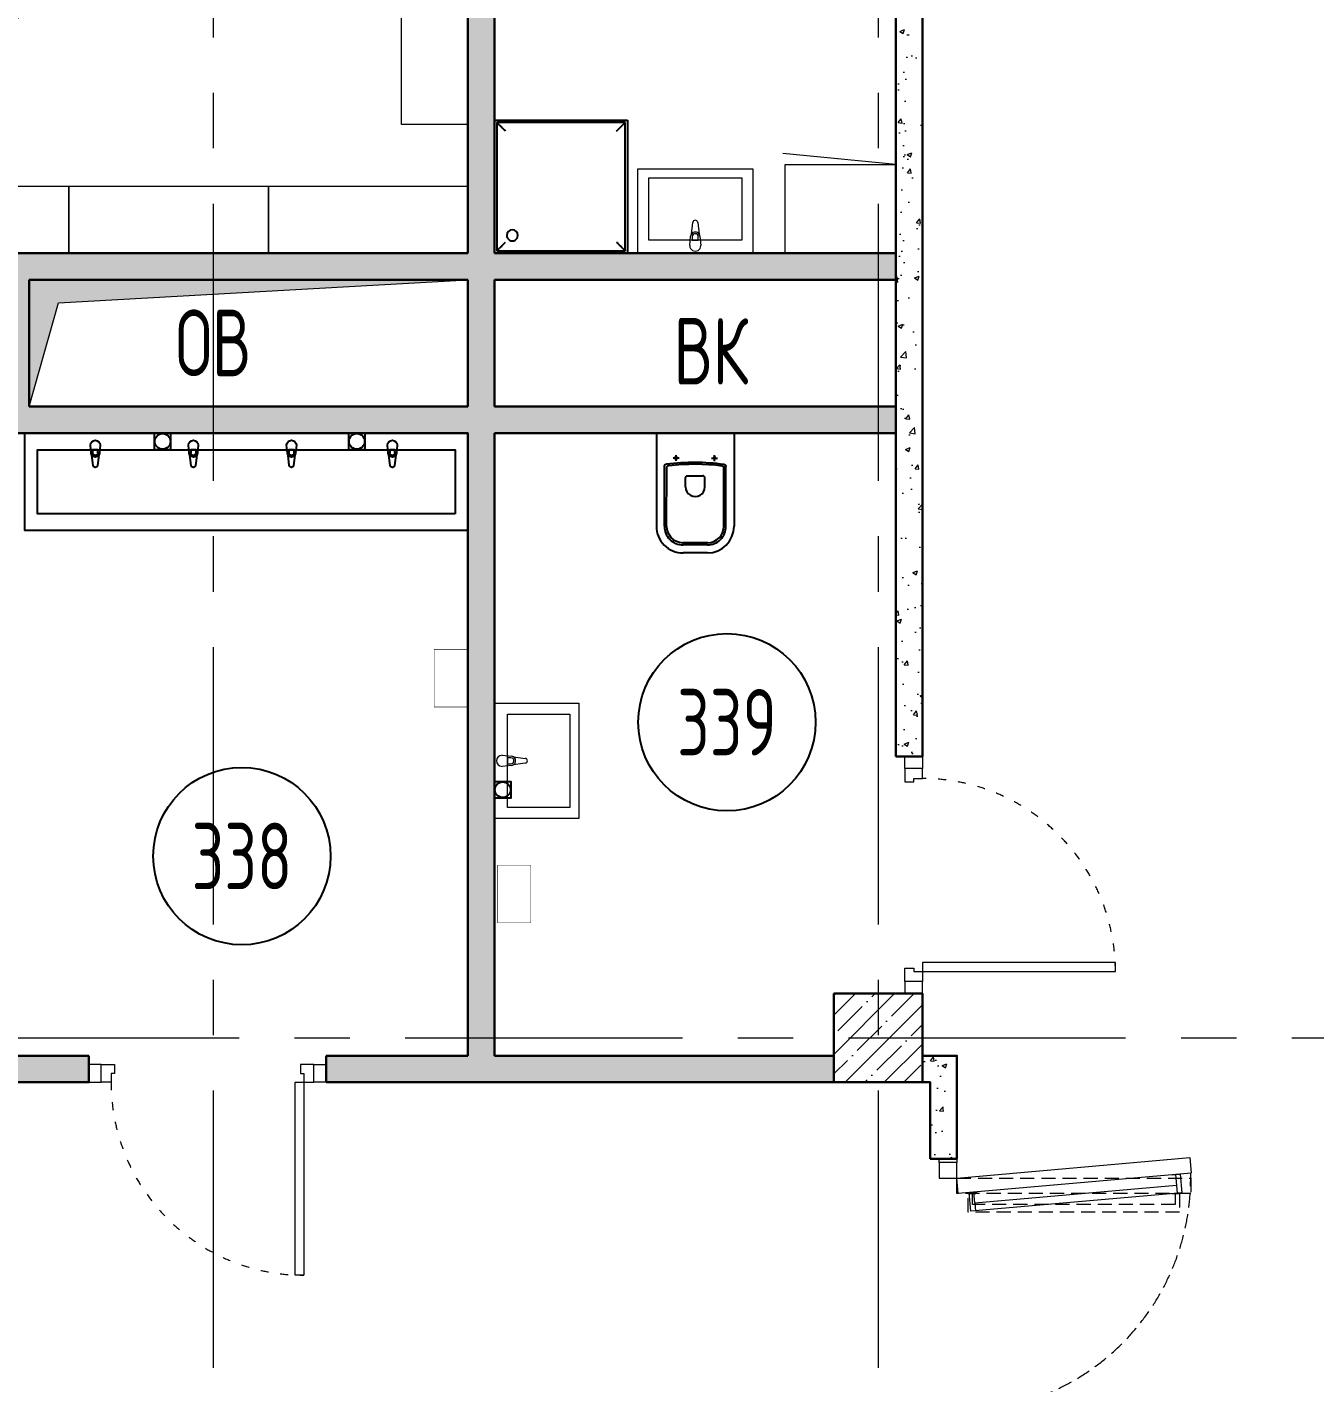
# Model space of a CAD drawing. Header units: millimetres. Extents: x -13407 to 95998, y -2611 to 109495.
# Drawn here: x 19730 to 25540, y 61839 to 67954 of the extents above; entities that cross this region are included whole.
import ezdxf
from ezdxf.enums import TextEntityAlignment as Align

# ---------------------------------------------------------------- set-up
doc = ezdxf.new("R2010")
doc.units = ezdxf.units.MM
for name, pattern in [('ACAD_ISO03W100', [30, 12, -18]), ('CENTER', [2, 1.25, -0.25, 0.25, -0.25]), ('DASHED', [19.05, 12.7, -6.35])]:
    doc.linetypes.add(name, pattern=pattern)
for name, color, linetype, lineweight in [('АР_Двери', 5, 'Continuous', 18), ('АР_Колонны', 5, 'Continuous', 30), ('АР_Колонны Штрих', 250, 'Continuous', 5), ('АР_Маркер экспликации', 239, 'Continuous', 13), ('АР_Номер помещения', 1, 'Continuous', 25), ('АР_Оси', 193, 'Continuous', 9), ('АР_Перегородки витражные', 152, 'Continuous', 13), ('АР_Перегородки газоблок', 165, 'Continuous', 30), ('АР_Перегородки газоблок_Штрих', 165, 'Continuous', 5), ('АР_Помещения_площадь', 19, 'Continuous', 9), ('АР_тонкая линия', 250, 'Continuous', 0), ('Спринклеры', 7, 'Continuous', 18), ('ТХ_мебель передв', 250, 'Continuous', 13), ('ТХ_мебель_библ', 250, 'Continuous', 13), ('ТХ_ОСНОВНОЙ', 103, 'Continuous', 25)]:
    doc.layers.add(name, color=color, linetype=linetype, lineweight=lineweight)
for name, color, linetype in [('АР_Отверстия', 251, 'Continuous'), ('ТХ_дозаторы', 7, 'Continuous'), ('ТХ_обор_бытовое', 14, 'Continuous'), ('ТХ_сантехника', 253, 'Continuous')]:
    doc.layers.add(name, color=color, linetype=linetype)
doc.styles.add('ICOCPEUR', font='isocpeur.ttf')
doc.styles.add('ISOCPEUR', font='isocpeur.ttf', dxfattribs={"width": 0.7})
doc.styles.get("Standard").update_dxf_attribs({"font": 'arial.ttf'})
pattern_1 = [(50, (-58072.46, -55205.68), (215.17805, -18.82564), [22.5, -247.5]), (355, (-58072.46, -55205.68), (-41.6254, 225.65764), [18, -198]), (100.45144, (-58054.53, -55207.25), (173.55265, 206.832), [19.12206, -210.34263]), (46.1842, (-58072.46, -55145.68), (320.1724, -49.6558), [33.75, -371.25]), (96.63564, (-58045.78, -55149.82), (280.3986, 292.2356), [28.6831, -315.5141]), (351.18416, (-58072.46, -55145.68), (280.3986, 292.2356), [27, -297]), (21, (-58042.46, -55160.68), (179.07212, -120.78567), [22.5, -247.5]), (326, (-58042.46, -55160.68), (72.9946, 217.545), [18, -198]), (71.45144, (-58027.54, -55170.75), (252.0667, 96.75935), [19.12206, -210.34263]), (37.5, (-58072.46, -55205.68), (3.647957, 99.868156), [0, -195.6, 0, -201, 0, -198.75]), (7.5, (-58072.46, -55205.68), (78.92086, 118.32351), [0, -114.6, 0, -191.1, 0, -75.75]), (327.5, (-58139.36, -55205.68), (160.14673, -6.76646), [0, -75, 0, -234, 0, -310.5]), (317.5, (-58169.36, -55205.68), (174.95585, 30.0315), [0, -97.5, 0, -155.4, 0, -220.5])]

# ---------------------------------------------------------------- blocks, each defined once
blk = doc.blocks.new('*U241')
at = {"color": 253}
for points in [[(0, 0), (0, -80), (55, -80), (55, 0), (0, 0)], [(55, -80), (55, 0), (115, 0), (115, -40), (100, -40), (100, -80), (55, -80)], [(1015, -80), (1015, 0), (955, 0), (955, -40), (970, -40), (970, -80), (1015, -80)], [(1070, 0), (1070, -80), (1015, -80), (1015, 0), (1070, 0)]]:
    blk.add_lwpolyline(points, dxfattribs=at)
blk.add_lwpolyline([(100, -80), (100, -950), (140, -950), (140, -80)], close=True, dxfattribs=at)
at = {"color": 253, "linetype": 'ACAD_ISO03W100', "ltscale": 3}
blk.add_arc((100, -80), 870, 270, 0, dxfattribs=at)
blk = doc.blocks.new('*U349')
at = {"layer": 'АР_Номер помещения', "color": 253}
blk.add_circle((-20185.9, 1301), 400, dxfattribs=at)
at = {"layer": 'АР_Номер помещения', "color": 253, "style": 'ISOCPEUR', "width": 0.7}
blk.add_attdef('НОМЕР_ПОМЕЩЕНИЯ', text='', height=300, dxfattribs=at).set_placement((-20185.9, 1301), align=Align.MIDDLE_CENTER)
at = {"layer": 'АР_Помещения_площадь', "color": 253, "lineweight": 30, "width": 0.7, "flags": 104}
blk.add_attdef('ИМЯ_ПОМЕЩЕНИЯ', text='', height=100, dxfattribs=at).set_placement((157.6, 1217.1), align=Align.MIDDLE_CENTER)
blk = doc.blocks.new('*U350')
at = {"layer": 'АР_Номер помещения', "color": 253}
blk.add_circle((-16072.4, 2065), 400, dxfattribs=at)
at = {"layer": 'АР_Номер помещения', "color": 253, "style": 'ISOCPEUR', "width": 0.7}
blk.add_attdef('НОМЕР_ПОМЕЩЕНИЯ', text='', height=300, dxfattribs=at).set_placement((-16072.4, 2065), align=Align.MIDDLE_CENTER)
at = {"layer": 'АР_Помещения_площадь', "color": 253, "lineweight": 30, "width": 0.7, "flags": 104}
blk.add_attdef('ИМЯ_ПОМЕЩЕНИЯ', text='', height=100, dxfattribs=at).set_placement((157.6, 1217.1), align=Align.MIDDLE_CENTER)
blk = doc.blocks.new('*U351')
at = {"layer": 'АР_Номер помещения', "color": 253}
blk.add_circle((2222.1, -6412.9), 400, dxfattribs=at)
at = {"layer": 'АР_Номер помещения', "color": 253, "style": 'ISOCPEUR', "width": 0.7}
blk.add_attdef('НОМЕР_ПОМЕЩЕНИЯ', text='', height=300, dxfattribs=at).set_placement((2222.1, -6412.9), align=Align.MIDDLE_CENTER)
at = {"layer": 'АР_Помещения_площадь', "color": 253, "lineweight": 30, "width": 0.7, "flags": 104}
blk.add_attdef('ИМЯ_ПОМЕЩЕНИЯ', text='', height=100, dxfattribs=at).set_placement((157.6, 1217.1), align=Align.MIDDLE_CENTER)
blk = doc.blocks.new('1700-3')
at = {"color": 253}
for p, q in [((-415.6, 1464.7), (-421.7, 1430.3)), ((-89.7, 1407.3), (-95.8, 1372.8))]:
    blk.add_line(p, q, dxfattribs=at)
at = {"color": 253, "linetype": 'DASHED', "ltscale": 5}
for p, q in [((-80.2, 100.2), (-83.2, 135)), ((-991.2, 20.5), (-994.2, 55.3))]:
    blk.add_line(p, q, dxfattribs=at)
at = {"color": 253}
for points in [[(-476.3, 1526), (-12.1, 1444.2), (0, 1513), (-464.1, 1594.8)], [(0, -13), (-1050.7, -104.9), (-1056.8, -35.3), (-6.1, 56.6)]]:
    blk.add_lwpolyline(points, close=True, dxfattribs=at)
for points in [[(80, 1600), (0, 1600), (0, 1583), (80, 1583), (80, 1600)], [(0, 1583), (80, 1583), (80, 1513), (50, 1513), (50, 1513), (0, 1513), (0, 1583)], [(-392.2, 1511.2), (-426.7, 1517.3), (-441.4, 1433.7), (-76.1, 1369.3), (-61.4, 1452.9), (-95.8, 1459)], [(-407, 1513.8), (-415.6, 1464.7), (-89.7, 1407.3), (-81.1, 1456.4)], [(-971.9, -27.9), (-1006.8, -31), (-1014.2, 53.6), (-63.3, 136.8), (-55.9, 52.2), (-90.8, 49.2)], [(-986.8, -29.2), (-991.2, 20.5), (-80.2, 100.2), (-75.8, 50.5)], [(0, -83), (80, -83), (80, -13), (50, -13), (50, -13), (0, -13), (0, -83)], [(80, -100), (0, -100), (0, -83), (80, -83), (80, -100)]]:
    blk.add_lwpolyline(points, dxfattribs=at)
at = {"color": 253, "linetype": 'DASHED', "ltscale": 5}
for points in [[(-471.3, 1443.1), (0, 1443.1), (0, 1513), (-471.3, 1513)], [(0, -13), (-1054.7, -13), (-1054.7, 56.9), (0, 56.9)]]:
    blk.add_lwpolyline(points, close=True, dxfattribs=at)
for points in [[(-385.9, 1443.1), (-420.9, 1443.1), (-420.9, 1358.3), (-50, 1358.3), (-50, 1443.1), (-85, 1443.1)], [(-400.9, 1443.1), (-400.9, 1393.3), (-70, 1393.3), (-70, 1443.1)], [(-969.5, 56.9), (-1004.5, 56.9), (-1004.5, 141.7), (-50, 141.7), (-50, 56.9), (-85, 56.9)], [(-984.5, 56.9), (-984.5, 106.7), (-70, 106.7), (-70, 56.9)]]:
    blk.add_lwpolyline(points, dxfattribs=at)
for centre, radius, start, end in [((0, 1513), 471.3, 170, 270), ((0, -13), 1054.7, 90, 181.20233)]:
    blk.add_arc(centre, radius, start, end, dxfattribs=at)
blk = doc.blocks.new('*U136')
at = {"color": 253}
for points in [[(-55, -80), (-55, 0), (-115, 0), (-115, -40), (-100, -40), (-100, -80), (-55, -80)], [(0, 0), (0, -80), (-55, -80), (-55, 0), (0, 0)], [(-1070, 0), (-1070, -80), (-1015, -80), (-1015, 0), (-1070, 0)], [(-1015, -80), (-1015, 0), (-955, 0), (-955, -40), (-970, -40), (-970, -80), (-1015, -80)]]:
    blk.add_lwpolyline(points, dxfattribs=at)
blk.add_lwpolyline([(-100, -80), (-100, -950), (-140, -950), (-140, -80)], close=True, dxfattribs=at)
at = {"color": 253, "linetype": 'ACAD_ISO03W100', "ltscale": 3}
blk.add_arc((-100, -80), 870, 180, 270, dxfattribs=at)
blk = doc.blocks.new('унитаз поликлиники')
at = {"color": 253}
for p, q in [((0, 175), (0, -175)), ((0, 175), (420, 175)), ((420, 138.7), (149.6, 138.7)), ((420, 129), (156.8, 128.7)), ((125.6, 86.7), (99.5, 86.7)), ((112.4, 73.1), (112.4, 100.2)), ((191.9, -33.7), (191.9, 33.7)), ((242.4, 43.7), (201.9, 43.7)), ((494, 57.1), (494, -57.1)), ((504, 55), (504, -55)), ((540, 55), (540, -55)), ((242.4, -43.7), (201.9, -43.7)), ((125.5, -86.5), (99.4, -86.5)), ((112.3, -73), (112.3, -100.1)), ((0, -175), (420, -175)), ((420, -139), (147.9, -138.7)), ((420, -129), (155.2, -128.7))]:
    blk.add_line(p, q, dxfattribs=at)
for centre, radius, start, end in [((420, 55), 120, 0, 90), ((420.5, 55.2), 83.5, 359.86187, 90.33349), ((420, 55), 74, 0, 90), ((242.4, 0), 43.7, 270, 90), ((420, -55), 120, 270, 0), ((420, -55), 84, 270, 0), ((420, -55), 74, 270, 358.40182)]:
    blk.add_arc(centre, radius, start, end, dxfattribs=at)
at = {"color": 253, "extrusion": (0, 0, -1)}
for centre, major_axis, ratio, start_param, end_param in [((1158.1, 0), (-731, -726.4), 0.993775, 0.659849, 0.910919), ((149.5, 127.3), (-5.6, -10.5), 0.821373, 1.269211, 2.570669), ((154.4, 119.8), (-5.61, -7.72), 0.798093, 1.232924, 2.686723), ((112.4, 86.8), (3.55, 3.55), 1, 5.504025, 11.78721), ((984.1, 0), (-23.4, -941.4), 0.89728, 1.422258, 1.677847), ((201.9, -33.5), (4.12, -9.49), 0.964797, 0.42926, 1.943413), ((155.2, -117.5), (5.3, -10.4), 0.842984, 0.549902, 1.8819), ((147.9, -127.5), (5.4, -10.4), 0.836443, 0.56114, 1.877577)]:
    blk.add_ellipse(centre, major_axis=major_axis, ratio=ratio, start_param=start_param, end_param=end_param, dxfattribs=at)
at = {"color": 253}
for centre, major_axis, ratio, start_param, end_param in [((201.9, 33.5), (4.12, 9.49), 0.964797, 0.42926, 1.943413), ((112.3, -86.6), (3.54, -3.55), 1, 5.504025, 11.78721)]:
    blk.add_ellipse(centre, major_axis=major_axis, ratio=ratio, start_param=start_param, end_param=end_param, dxfattribs=at)
blk = doc.blocks.new('Из_буфера27431')
at = {"color": 253, "linetype": 'Continuous', "lineweight": 5}
for p, q in [((-138.5, 11.1), (-85.6, 17.7)), ((-138.5, 11.1), (-85.6, 17.7)), ((-76.1, 21), (-34.1, 25)), ((-76.1, 21), (-34.1, 25)), ((-59, 13.6), (-73.9, 13.6)), ((-59, 13.6), (-73.9, 13.6)), ((-59, -13.6), (-59, 13.6)), ((-59, -13.6), (-59, 13.6)), ((-85.6, -17.7), (-138.5, -11.1)), ((-85.6, -17.7), (-138.5, -11.1)), ((-34.1, -25), (-76.1, -21)), ((-34.1, -25), (-76.1, -21)), ((-73.9, -13.6), (-59, -13.6)), ((-73.9, -13.6), (-59, -13.6))]:
    blk.add_line(p, q, dxfattribs=at)
for points in [[(0, -260), (-380, -260), (-380, 260), (0, 260)], [(-59, -210), (-339.1, -210), (-339.1, 210), (-59, 210)], [(-59, -210), (-339.1, -210), (-339.1, 210), (-59, 210)]]:
    blk.add_lwpolyline(points, close=True, dxfattribs=at)
for centre, radius, start, end in [((-137.1, 0), 11.2, 97.13892, 262.86108), ((-137.1, 0), 11.2, 97.13892, 262.86108), ((-74.2, 0), 21.1, 122.77103, 237.22897), ((-74.2, 0), 21.1, 122.77103, 237.22897), ((-73.9, 0), 13.6, 90, 270), ((-73.9, 0), 13.6, 90, 270), ((-74.2, 0), 21.1, 95.16961, 122.77103), ((-74.2, 0), 21.1, 95.16961, 122.77103), ((-34.1, 0), 25, 270, 90), ((-34.1, 0), 25, 270, 90), ((-74.2, 0), 21.1, 237.22897, 264.83039), ((-74.2, 0), 21.1, 237.22897, 264.83039)]:
    blk.add_arc(centre, radius, start, end, dxfattribs=at)
blk = doc.blocks.new('Из_буфера30949')
at = {"color": 253}
for p, q in [((-600, 0), (-600, 600)), ((-600, 600), (0, 600)), ((-590, 590), (-590, 10)), ((-10, 590), (-590, 590)), ((-10, 10), (-10, 590)), ((0, 600), (0, 0)), ((0, 0), (-600, 0)), ((-590, 10), (-10, 10))]:
    blk.add_line(p, q, dxfattribs=at)
for start, end in [(90, 270), (270, 90)]:
    blk.add_arc((-80, 80), 25, start, end, dxfattribs=at)
for points, knots in [([(-550, 550), (-553.5, 553.6), (-558.7, 558.7), (-565.4, 565.3), (-569.3, 569.3), (-572.2, 572.2), (-575.1, 575.1), (-577.7, 577.7), (-580.1, 580.1), (-582.3, 582.3), (-584.7, 584.7), (-587.1, 587.1), (-589.3, 589.3), (-590, 590), (-590, 590)], [0, 0, 0, 0, 0.166667, 0.25, 0.333333, 0.375, 0.416667, 0.5, 0.541667, 0.583333, 0.666667, 0.75, 0.833333, 1, 1, 1, 1]), ([(-50, 550), (-46.4, 553.5), (-41.3, 558.7), (-34.7, 565.4), (-30.7, 569.3), (-27.8, 572.2), (-24.9, 575.1), (-22.3, 577.7), (-19.9, 580.1), (-17.7, 582.3), (-15.3, 584.7), (-12.9, 587.1), (-10.7, 589.3), (-10, 590), (-10, 590)], [0, 0, 0, 0, 0.166667, 0.25, 0.333333, 0.375, 0.416667, 0.5, 0.541667, 0.583333, 0.666667, 0.75, 0.833333, 1, 1, 1, 1]), ([(-550, 50), (-553.6, 46.5), (-558.7, 41.3), (-565.3, 34.6), (-569.3, 30.7), (-572.2, 27.8), (-575.1, 24.9), (-577.7, 22.3), (-580.1, 19.9), (-582.3, 17.7), (-584.7, 15.3), (-587.1, 12.9), (-589.3, 10.7), (-590, 10), (-590, 10)], [0, 0, 0, 0, 0.166667, 0.25, 0.333333, 0.375, 0.416667, 0.5, 0.541667, 0.583333, 0.666667, 0.75, 0.833333, 1, 1, 1, 1]), ([(-10, 10), (-10, 10), (-10.7, 10.7), (-12.9, 12.9), (-15.3, 15.3), (-17.7, 17.7), (-19.9, 19.9), (-22.3, 22.3), (-24.9, 24.9), (-27.8, 27.8), (-30.7, 30.7), (-34.6, 34.7), (-41.3, 41.3), (-46.5, 46.4), (-50, 50)], [-1, -1, -1, -1, -0.833333, -0.75, -0.666667, -0.583333, -0.541667, -0.5, -0.416667, -0.375, -0.333333, -0.25, -0.166667, 0, 0, 0, 0])]:
    blk.add_open_spline(points, degree=3, knots=knots, dxfattribs=at)
blk = doc.blocks.new('У113')
at = {"color": 253}
blk.add_lwpolyline([(195377, -190165), (195677, -190165), (195677, -189265), (195377, -189265)], close=True, dxfattribs=at)
blk = doc.blocks.new('Шкаф для ПУИ 500х400')
at = {"color": 253}
blk.add_line((400, 0), (450, -510), dxfattribs=at)
blk.add_lwpolyline([(400, -500), (400, 0), (0, 0), (0, -500)], close=True, dxfattribs=at)
blk = doc.blocks.new('У240')
at = {"layer": 'ТХ_обор_бытовое', "color": 253, "lineweight": 0, "ltscale": 100, "transparency": 33554687, "const_width": 2}
blk.add_lwpolyline([(259065, 2931.5), (259065, 3191.5), (259215, 3191.5), (259215, 2931.5)], close=True, dxfattribs=at)
blk = doc.blocks.new('A$C500e89c7')
at = {"color": 253, "ltscale": 100}
blk.add_circle((-36.5, 37.3), 35.3, dxfattribs=at)
at = {"layer": 'ТХ_дозаторы', "color": 253, "ltscale": 100}
blk.add_lwpolyline([(-73, 74.7), (0, 74.7), (0, 0), (-73, 0)], close=True, dxfattribs=at)

msp = doc.modelspace()

# ---------------------------------------------------------------- hatches: boundary and pattern name
at = {"layer": 'АР_Колонны Штрих', "ltscale": 100}
h = msp.add_hatch(dxfattribs=at)
h.set_pattern_fill('ANSI35', color=253, scale=500)
h.set_pattern_definition([(45, (-933682.16, 103466.47), (-88.388348, 88.388348), []), (45, (-933593.77, 103466.47), (-88.388348, 88.388348), [156.25, -31.25, 0, -31.25])])
h.paths.add_polyline_path([(23769.9, 63595), (23369.9, 63595), (23369.9, 63195), (23769.9, 63195)])
at = {"layer": 'АР_Перегородки газоблок_Штрих', "ltscale": 100}
h = msp.add_hatch(dxfattribs=at)
h.set_pattern_fill('AR-CONC', color=253, scale=30)
h.set_pattern_definition(pattern_1)
h.paths.add_polyline_path([(14319.9, 63315), (13261, 63315), (13261, 63195), (14539.9, 63195), (14539.9, 63315), (14439.9, 63315), (14439.9, 66122.8), (15799.9, 66122.8), (15799.9, 64910.5), (15919.9, 64910.5), (15919.9, 66122.8), (19619.9, 66122.8), (19619.9, 66122.8), (21718.7, 66122.8), (21718.8, 63315), (21838.8, 63315), (21838.7, 66122.8), (23649.9, 66122.9), (23649.9, 66242.5), (21838.7, 66242.5), (21838.8, 66814.7), (21718.8, 66814.6), (21718.7, 66242.8), (19739.9, 66242.8), (19739.9, 66814.6), (19619.9, 66814.6), (19619.9, 66242.8), (19619.9, 66242.8), (19619.9, 66814.6), (19619.9, 66242.8), (18718.4, 66242.8), (18718.4, 66814.6), (18598.4, 66814.6), (18598.4, 66242.8), (15919.9, 66242.8), (15919.9, 66814.6), (15919.9, 66242.8), (15919.9, 66242.8), (15919.9, 66814.6), (15799.9, 66814.6), (15799.9, 66242.8), (15799.9, 66242.8), (15799.9, 66814.6), (15799.9, 66814.6), (15799.9, 66242.8), (14439.9, 66242.8), (14439.9, 66814.6), (23649.9, 66814.7), (23650, 66934.7), (21838.8, 66934.6), (21838.8, 69195), (23369.9, 69195), (23369.9, 69315), (21718.8, 69315), (21718.8, 66934.6), (14439.9, 66934.6), (14439.9, 67054.6), (14319.9, 67054.6)])
h = msp.add_hatch(dxfattribs=at)
h.set_pattern_fill('AR-CONC', color=253, scale=30)
h.set_pattern_definition(pattern_1)
h.paths.add_polyline_path([(23769.9, 68125), (23649.9, 68125), (23650, 67462.8), (23650, 67462.8), (23649.8, 66122.8), (23649.9, 66122.8), (23649.9, 64665), (23769.9, 64665), (23769.9, 66242.5), (23769.9, 67342.8), (23649.9, 67342.8), (23649.9, 66242.5), (23649.9, 66242.5), (23649.9, 67342.8), (23769.9, 67342.8)])
h = msp.add_hatch(dxfattribs=at)
h.set_pattern_fill('AR-CONC', color=253, scale=30)
h.set_pattern_definition(pattern_1)
h.paths.add_polyline_path([(20008.9, 63195), (20008.9, 63315), (17769.9, 63315), (17769.9, 63195)])
h.paths.add_polyline_path([(21078.9, 63315), (21078.9, 63195), (23369.9, 63195), (23369.9, 63315)])
h = msp.add_hatch(dxfattribs=at)
h.set_pattern_fill('AR-CONC', color=253, scale=30)
h.set_pattern_definition(pattern_1)
h.paths.add_polyline_path([(23804.8, 62850.5), (23924.8, 62850.5), (23925, 63315), (23769.9, 63315), (23769.9, 63195), (23805, 63195)])
at = {"layer": 'Спринклеры', "ltscale": 100}
h = msp.add_hatch(color=253, dxfattribs=at)
h.paths.add_polyline_path([(17569.9, 66755), (17569.9, 66814.6), (15919.9, 66814.6), (15919.9, 66242.8), (16083.5, 66668.8)])
h.paths.add_polyline_path([(18598.4, 66814.6), (17569.9, 66814.6), (17569.9, 66755)])
h.paths.add_polyline_path([(20569.9, 66814.6), (19739.9, 66814.6), (19739.9, 66242.8), (19739.9, 66242.8), (19871.7, 66710.2), (20569.9, 66749.7)])
h.paths.add_polyline_path([(21718.8, 66814.6), (21598.8, 66814.6), (20569.9, 66814.6), (20569.9, 66749.7)])

# ---------------------------------------------------------------- linework, layer by layer
at = {"layer": 'АР_Колонны', "color": 253, "ltscale": 100}
msp.add_lwpolyline([(23369.9, 63595), (23769.9, 63595), (23769.9, 63195), (23369.9, 63195)], close=True, dxfattribs=at)
at = {"layer": 'АР_Оси', "color": 253, "linetype": 'CENTER', "ltscale": 1000}
for p, q in [((20569.9, 79157.5), (20569.9, 23425.1)), ((23569.9, 79157.5), (23569.9, 23425.1)), ((-12563.8, 63395), (70614.6, 63395))]:
    msp.add_line(p, q, dxfattribs=at)
at = {"layer": 'АР_Перегородки газоблок', "color": 253, "ltscale": 100}
for points in [[(23369.9, 69315), (21718.8, 69315), (21718.8, 66934.6)], [(23369.9, 69195), (21838.8, 69195), (21838.8, 66934.6)], [(23649.9, 66039.2), (23649.9, 68125)], [(23769.9, 68125), (23769.9, 66182.2)], [(14439.9, 66934.6), (21718.8, 66934.6)], [(21838.8, 66934.6), (23649.9, 66934.4)], [(19739.9, 66814.6), (19739.9, 66242.8)], [(21718.8, 66814.6), (19739.9, 66814.6)], [(21718.8, 66814.6), (21718.7, 66242.8)], [(21838.8, 66814.6), (21838.7, 66242.5)], [(21838.8, 66814.7), (23649.9, 66814.6)], [(19739.9, 66242.8), (21718.7, 66242.8)], [(21838.7, 66242.6), (23649.9, 66242.5)], [(23769.9, 66242.8), (23769.9, 64665)], [(19619.9, 66122.8), (21718.7, 66122.8)], [(21718.7, 66122.8), (21718.8, 63315)], [(21838.7, 66122.8), (21838.8, 63315)], [(21838.7, 66122.8), (23649.9, 66122.8)], [(23649.9, 64665), (23649.9, 66122.8)], [(23649.9, 64665), (23769.9, 64665)], [(20008.9, 63315), (20008.9, 63195), (17729.9, 63195)], [(17769.9, 63314.9), (20008.9, 63314.9)], [(21078.9, 63315), (21718.8, 63315)], [(21078.9, 63315), (21078.9, 63195)], [(21838.8, 63315), (23369.9, 63315)], [(23769.9, 63315), (23924.9, 63315), (23924.9, 62850.5)], [(23804.9, 62850.5), (23804.9, 63195), (21078.9, 63195)], [(23924.9, 62850.5), (23804.9, 62850.5)]]:
    msp.add_lwpolyline(points, dxfattribs=at)
at = {"layer": 'АР_тонкая линия', "color": 253, "ltscale": 100}
msp.add_lwpolyline([(19739.9, 66242.8), (19871.7, 66710.2), (21718.8, 66814.6)], dxfattribs=at)
at = {"layer": 'ТХ_сантехника', "color": 253}
for p, q in [((20019, 66031.9), (20015.5, 66068.7)), ((20025.5, 66046.9), (20025.5, 66033.9)), ((20049.3, 66046.9), (20025.5, 66046.9)), ((20049.3, 66033.9), (20049.3, 66046.9)), ((20059.3, 66068.7), (20055.8, 66031.9)), ((20461.6, 66031.9), (20458.1, 66068.7)), ((20468.1, 66046.9), (20468.1, 66033.9)), ((20492, 66046.9), (20468.1, 66046.9)), ((20492, 66033.9), (20492, 66046.9)), ((20502, 66068.7), (20498.5, 66031.9)), ((20904.3, 66031.9), (20900.8, 66068.7)), ((20910.7, 66046.9), (20910.7, 66033.9)), ((20934.6, 66046.9), (20910.7, 66046.9)), ((20934.6, 66033.9), (20934.6, 66046.9)), ((20944.6, 66068.7), (20941.1, 66031.9)), ((21359.3, 66031.9), (21355.8, 66068.7)), ((21365.8, 66046.9), (21365.8, 66033.9)), ((21389.7, 66046.9), (21365.8, 66046.9)), ((21389.7, 66033.9), (21389.7, 66046.9)), ((21399.7, 66068.7), (21396.2, 66031.9)), ((20027.7, 65977.2), (20021.9, 66023.6)), ((20053, 66023.6), (20047.1, 65977.2)), ((20470.3, 65977.2), (20464.5, 66023.6)), ((20495.6, 66023.6), (20489.8, 65977.2)), ((20912.9, 65977.2), (20907.1, 66023.6)), ((20938.2, 66023.6), (20932.4, 65977.2)), ((21368, 65977.2), (21362.2, 66023.6)), ((21393.3, 66023.6), (21387.5, 65977.2))]:
    msp.add_line(p, q, dxfattribs=at)
for points in [[(21718.7, 65684.5), (19719.9, 65684.5), (19719.9, 66122.8), (21718.7, 66122.8)], [(21661, 65759), (19776.9, 65759), (19776.9, 66048.3), (21661, 66048.3)]]:
    msp.add_lwpolyline(points, close=True, dxfattribs=at)
at = {"layer": 'ТХ_сантехника', "color": 253, "extrusion": (0, 0, -1)}
for centre, major_axis, start_param, end_param in [((20037.4, 66068.7), (-15.5, 15.5), -0.785398, 2.356194), ((20480, 66068.7), (-15.5, 15.5), -0.785398, 2.356194), ((20922.7, 66068.7), (-15.5, 15.5), -0.785398, 2.356194), ((21377.7, 66068.7), (-15.5, 15.5), -0.785398, 2.356194), ((20037.4, 66033.6), (-13.1, 13.1), -1.35736, -0.875625), ((20037.4, 66033.6), (-13.1, -13.1), 4.498953, 6.496621), ((20037.4, 66033.9), (-8.43, -8.43), 3.926991, 7.068583), ((20037.4, 65978.4), (-6.93, -6.93), 4.051589, 6.943986), ((20037.4, 66033.6), (-13.1, -13.1), 4.017217, 4.498953), ((20480, 66033.6), (-13.1, 13.1), -1.35736, -0.875625), ((20480, 66033.6), (-13.1, -13.1), 4.498953, 6.496621), ((20480, 66033.9), (-8.43, -8.43), 3.926991, 7.068583), ((20480, 65978.4), (-6.93, -6.93), 4.051589, 6.943986), ((20480, 66033.6), (-13.1, -13.1), 4.017217, 4.498953), ((20922.7, 66033.6), (-13.1, 13.1), -1.35736, -0.875625), ((20922.7, 66033.6), (-13.1, -13.1), 4.498953, 6.496621), ((20922.7, 66033.9), (-8.43, -8.43), 3.926991, 7.068583), ((20922.7, 65978.4), (-6.93, -6.93), 4.051589, 6.943986), ((20922.7, 66033.6), (-13.1, -13.1), 4.017217, 4.498953), ((21377.7, 66033.6), (-13.1, 13.1), -1.35736, -0.875625), ((21377.7, 66033.6), (-13.1, -13.1), 4.498953, 6.496621), ((21377.7, 66033.9), (-8.43, -8.43), 3.926991, 7.068583), ((21377.7, 65978.4), (-6.93, -6.93), 4.051589, 6.943986), ((21377.7, 66033.6), (-13.1, -13.1), 4.017217, 4.498953)]:
    msp.add_ellipse(centre, major_axis=major_axis, ratio=1, start_param=start_param, end_param=end_param, dxfattribs=at)

# ---------------------------------------------------------------- block references
at = {"layer": 'АР_Двери', "color": 253, "rotation": 90.00000000000001}
msp.add_blockref('*U241', (23689.9, 63595), dxfattribs=at)
at = {"layer": 'АР_Двери', "color": 253}
msp.add_blockref('*U136', (21078.9, 63275), dxfattribs=at)
at = {"layer": 'АР_Маркер экспликации', "color": 253}
ref = msp.add_blockref('*U351', (17177, 74684.2), dxfattribs=at)
ref.add_attrib('НОМЕР_ПОМЕЩЕНИЯ', '335', dxfattribs={"layer": 'АР_Номер помещения', "color": 253, "height": 300, "style": 'ISOCPEUR', "width": 0.7}).set_placement((19399, 68271.3), align=Align.MIDDLE_CENTER)
ref = msp.add_blockref('*U350', (38959.7, 62754), dxfattribs=at)
ref.add_attrib('НОМЕР_ПОМЕЩЕНИЯ', '339', dxfattribs={"layer": 'АР_Номер помещения', "color": 253, "height": 300, "style": 'ISOCPEUR', "width": 0.7}).set_placement((22887.3, 64819), align=Align.MIDDLE_CENTER)
ref = msp.add_blockref('*U349', (40884.9, 62914.3), dxfattribs=at)
ref.add_attrib('НОМЕР_ПОМЕЩЕНИЯ', '338', dxfattribs={"layer": 'АР_Номер помещения', "color": 253, "height": 300, "style": 'ISOCPEUR', "width": 0.7}).set_placement((20699, 64215.3), align=Align.MIDDLE_CENTER)
at = {"layer": 'АР_Перегородки витражные', "color": 253, "rotation": 180}
msp.add_blockref('1700-3', (23924.9, 62750.5), dxfattribs=at)
at = {"layer": 'ТХ_дозаторы', "color": 253, "ltscale": 100}
for p in [(20377.5, 66048.1), (21254, 66048.1), (21912.3, 64477.2)]:
    msp.add_blockref('A$C500e89c7', p, dxfattribs=at)
at = {"layer": 'ТХ_мебель передв', "color": 253, "xscale": -1, "rotation": 270}
msp.add_blockref('Шкаф для ПУИ 500х400', (23649.9, 66934.4), dxfattribs=at)
at = {"layer": 'ТХ_мебель_библ', "color": 253, "xscale": -1}
msp.add_blockref('У113', (217095.7, 257679.9), dxfattribs=at)
at = {"layer": 'ТХ_мебель_библ', "color": 253, "rotation": 270}
for p in [(209183.8, 262611.5), (210083.8, 262611.5), (210983.8, 262611.5)]:
    msp.add_blockref('У113', p, dxfattribs=at)
at = {"layer": 'ТХ_ОСНОВНОЙ', "color": 253}
for p in [(-237498.7, 61956.3), (-237212, 60983.1)]:
    msp.add_blockref('У240', p, dxfattribs=at)
at = {"layer": 'ТХ_сантехника', "color": 253, "ltscale": 75, "rotation": 270}
msp.add_blockref('Из_буфера30949', (21838.8, 66934.6), dxfattribs=at)
at = {"layer": 'ТХ_сантехника', "color": 253, "ltscale": 100}
for p, rotation in [((22744.6, 66934.6), 270), ((21838.8, 64645.1), 180)]:
    msp.add_blockref('Из_буфера27431', p, dxfattribs=dict(at, rotation=rotation))
at = {"layer": 'ТХ_сантехника', "color": 253, "rotation": 270.0015666875582}
msp.add_blockref('унитаз поликлиники', (22744.3, 66122.8), dxfattribs=at)

# ---------------------------------------------------------------- texts
at = {"layer": 'АР_Отверстия', "color": 253, "ltscale": 100, "char_height": 300, "attachment_point": 5, "line_spacing_factor": 0.7, "style": 'ICOCPEUR'}
for s, insert in [('\\A1;{\\W0.7;ОВ}', (20569.9, 66529.8)), ('\\A1;{\\W0.7;ВК}', (22815.4, 66492.3))]:
    msp.add_mtext(s, dxfattribs=dict(at, insert=insert))

doc.saveas('drawing.dxf')
